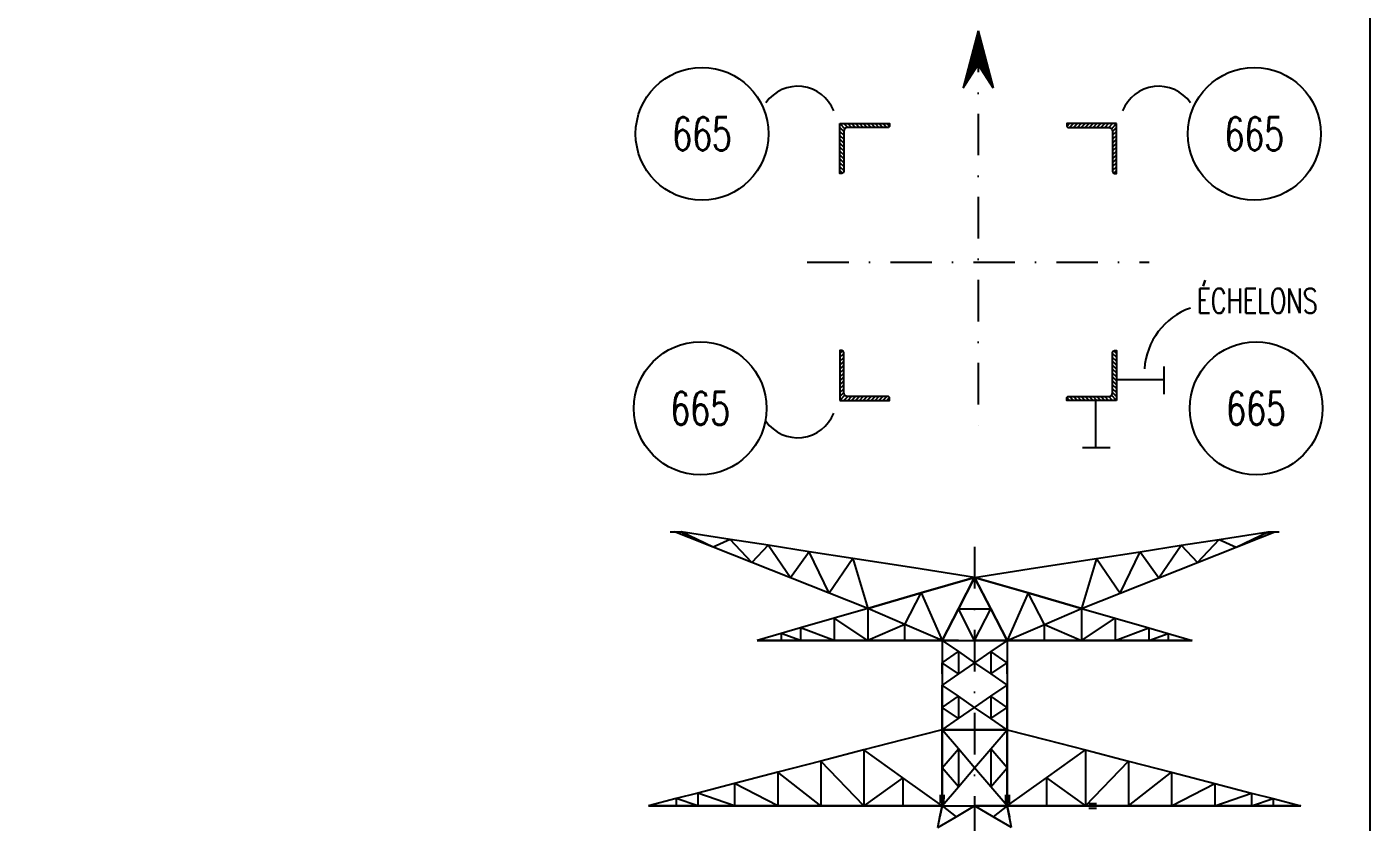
# Model space of a CAD drawing. Extents: x 650600 to 666820, y -4460 to 7020.
# Drawn here: x 663583 to 666820, y 1319 to 3235 of the extents above; entities that cross this region are included whole.
import ezdxf
from ezdxf.enums import TextEntityAlignment as Align

# ---------------------------------------------------------------- set-up
doc = ezdxf.new("R2010")
doc.units = 0
doc.header["$LTSCALE"] = 200
doc.header["$MEASUREMENT"] = 0
doc.linetypes.add('DASHDOT', pattern=[1, 0.5, -0.25, 0, -0.25])
doc.layers.get('0').update_dxf_attribs({"linetype": 'CONTINUOUS'})
for name, color, linetype in [('BOLLINI_1', 7, 'CONTINUOUS'), ('LM', 7, 'CONTINUOUS'), ('LS', 7, 'CONTINUOUS'), ('MZ', 6, 'DASHDOT')]:
    doc.layers.add(name, color=color, linetype=linetype)
doc.styles.add('RQL', font='ROMANS8.SHX', dxfattribs={"width": 0.7})
doc.styles.add('RS', font='ROMANS8.shx', dxfattribs={"width": 0.7})

# ---------------------------------------------------------------- blocks, each defined once
blk = doc.blocks.new('*X17')
at = {"color": 0}
for p, q in [((117084.5, -38783), (117089.4, -38778.2)), ((117084.5, -38790.1), (117091.5, -38783.1)), ((117084.5, -38797.2), (117091.5, -38790.2)), ((117084.5, -38804.3), (117091.5, -38797.3)), ((117084.5, -38811.3), (117091.5, -38804.3)), ((117084.5, -38818.4), (117091.5, -38811.4)), ((117084.5, -38825.5), (117091.5, -38818.5)), ((117084.5, -38832.5), (117091.5, -38825.5)), ((117084.5, -38839.6), (117091.5, -38832.6)), ((117084.5, -38846.7), (117091.5, -38839.7)), ((117084.5, -38853.8), (117091.5, -38846.8)), ((117084.5, -38860.8), (117091.5, -38853.8)), ((117084.5, -38867.9), (117093.6, -38858.8)), ((117091.6, -38867.9), (117098.6, -38860.9)), ((117098.7, -38867.9), (117105.7, -38860.9)), ((117105.7, -38867.9), (117112.7, -38860.9)), ((117112.8, -38867.9), (117119.8, -38860.9)), ((117119.9, -38867.9), (117126.9, -38860.9)), ((117126.9, -38867.9), (117133.9, -38860.9)), ((117134, -38867.9), (117141, -38860.9)), ((117141.1, -38867.9), (117148.1, -38860.9)), ((117148.2, -38867.9), (117155.2, -38860.9)), ((117155.2, -38867.9), (117162.2, -38860.9)), ((117162.3, -38867.9), (117169.3, -38860.9)), ((117169.4, -38867.9), (117174.2, -38863))]:
    blk.add_line(p, q, dxfattribs=at)
blk = doc.blocks.new('xxx')
blk.add_circle((0, 0), 8)
at = {"color": 3, "style": 'RQL', "width": 0.7}
blk.add_attdef('POS', text='', height=4, dxfattribs=at).set_placement((0, 0), align=Align.MIDDLE)
at = {"color": 3, "style": 'RQL', "width": 0.7, "flags": 1}
blk.add_attdef('POS1', (-0.39, -5.42), '', height=2, dxfattribs=at)
at = {"style": 'RQL', "width": 0.7, "flags": 1}
blk.add_attdef('TIPO', (-0.39, -8.66), '', height=2, dxfattribs=at)

msp = doc.modelspace()

# ---------------------------------------------------------------- linework, layer by layer
at = {"layer": 'LM'}
for p, q in [((666208.791, 2385.28), (666323.383, 2385.28)), ((666158.45, 2334.94), (666158.45, 2220.347))]:
    msp.add_line(p, q, dxfattribs=at)
at = {"layer": 'LS', "color": 6}
for p, q in [((665875.475, 3225.393), (665839.589, 3088.099)), ((665875.475, 3215.27), (665844.074, 3095.138)), ((665875.475, 3225.393), (665911.362, 3088.099)), ((665875.475, 3215.27), (665906.876, 3095.138)), ((665875.475, 3205.147), (665848.56, 3102.177)), ((665875.475, 3195.024), (665853.046, 3109.215)), ((665875.475, 3184.901), (665857.532, 3116.254)), ((665875.475, 3174.778), (665862.018, 3123.293)), ((665875.475, 3205.147), (665902.39, 3102.177)), ((665875.475, 3195.024), (665897.904, 3109.215)), ((665875.475, 3184.901), (665893.419, 3116.254)), ((665875.475, 3174.778), (665888.933, 3123.293)), ((665839.589, 3088.099), (665875.475, 3144.409)), ((665875.475, 3164.655), (665866.504, 3130.331)), ((665875.475, 3154.532), (665870.989, 3137.37)), ((665875.475, 3154.532), (665870.989, 3137.37)), ((665875.475, 3164.655), (665884.447, 3130.331)), ((665875.475, 3154.532), (665879.961, 3137.37)), ((665875.475, 3154.532), (665879.961, 3137.37)), ((665911.362, 3088.099), (665875.475, 3144.409)), ((665912.215, 3086.761), (665875.475, 3144.409))]:
    msp.add_line(p, q, dxfattribs=at)
at = {"layer": 'LS', "color": 0}
for p, q in [((666323.383, 2349.96), (666323.383, 2416.446)), ((666193.771, 2220.347), (666127.285, 2220.347))]:
    msp.add_line(p, q, dxfattribs=at)
at = {"layer": 'LS', "color": 6, "ltscale": 0.01}
for p, q in [((665133.392, 2018.389), (665143.872, 2018.389)), ((665178.351, 2004.713), (665143.872, 2018.389)), ((665178.351, 2004.713), (665143.872, 2018.389)), ((665143.872, 2018.389), (665159.592, 2018.389)), ((665236.987, 1981.447), (665159.592, 2018.389)), ((665236.987, 1981.447), (665159.592, 2018.389)), ((665159.592, 2018.389), (665178.351, 2004.713)), ((665159.592, 2018.389), (665178.351, 2004.713)), ((665277.702, 1999.997), (665159.592, 2018.389)), ((665277.702, 1999.997), (665159.592, 2018.389)), ((666456.282, 1999.997), (666574.392, 2018.389)), ((666456.282, 1999.997), (666574.392, 2018.389)), ((666496.997, 1981.447), (666574.392, 2018.389)), ((666496.997, 1981.447), (666574.392, 2018.389)), ((666555.633, 2004.713), (666590.112, 2018.389)), ((666555.633, 2004.713), (666590.112, 2018.389)), ((666574.392, 2018.389), (666590.112, 2018.389)), ((666574.392, 2018.389), (666574.392, 2012.154)), ((666590.112, 2018.389), (666600.592, 2018.389)), ((665236.987, 1981.447), (665178.351, 2004.713)), ((665236.987, 1981.447), (665178.351, 2004.713)), ((665236.987, 1981.447), (665178.351, 2004.713)), ((665236.987, 1981.447), (665178.351, 2004.713)), ((665277.702, 1999.997), (665236.987, 1981.447)), ((665277.702, 1999.997), (665236.987, 1981.447)), ((665330.154, 1944.505), (665236.987, 1981.447)), ((665330.154, 1944.505), (665236.987, 1981.447)), ((665330.154, 1944.505), (665236.987, 1981.447)), ((665330.154, 1944.505), (665236.987, 1981.447)), ((665330.154, 1944.505), (665277.702, 1999.997)), ((665330.154, 1944.505), (665277.702, 1999.997)), ((665369.611, 1985.744), (665277.702, 1999.997)), ((665369.611, 1985.744), (665277.702, 1999.997)), ((665369.611, 1985.744), (665277.702, 1999.997)), ((665369.611, 1985.744), (665277.702, 1999.997)), ((665369.611, 1985.744), (665330.154, 1944.505)), ((665369.611, 1985.744), (665330.154, 1944.505)), ((665423.269, 1907.563), (665369.611, 1985.744)), ((665423.269, 1907.563), (665369.611, 1985.744)), ((665468.018, 1970.391), (665369.611, 1985.744)), ((665468.018, 1970.391), (665369.611, 1985.744)), ((665468.018, 1970.391), (665369.611, 1985.744)), ((665468.018, 1970.391), (665369.611, 1985.744)), ((666265.966, 1970.391), (666364.373, 1985.744)), ((666265.966, 1970.391), (666364.373, 1985.744)), ((666265.966, 1970.391), (666364.373, 1985.744)), ((666265.966, 1970.391), (666364.373, 1985.744)), ((666310.715, 1907.563), (666364.373, 1985.744)), ((666310.715, 1907.563), (666364.373, 1985.744)), ((666364.373, 1985.744), (666456.282, 1999.997)), ((666364.373, 1985.744), (666456.282, 1999.997)), ((666364.373, 1985.744), (666456.282, 1999.997)), ((666364.373, 1985.744), (666456.282, 1999.997)), ((666364.373, 1985.744), (666403.83, 1944.505)), ((666364.373, 1985.744), (666403.83, 1944.505)), ((666403.83, 1944.505), (666456.282, 1999.997)), ((666403.83, 1944.505), (666456.282, 1999.997)), ((666403.83, 1944.505), (666496.997, 1981.447)), ((666403.83, 1944.505), (666496.997, 1981.447)), ((666403.83, 1944.505), (666496.997, 1981.447)), ((666403.83, 1944.505), (666496.997, 1981.447)), ((666456.282, 1999.997), (666496.997, 1981.447)), ((666456.282, 1999.997), (666496.997, 1981.447)), ((666496.997, 1981.447), (666555.633, 2004.713)), ((666496.997, 1981.447), (666555.633, 2004.713)), ((666496.997, 1981.447), (666555.633, 2004.713)), ((666496.997, 1981.447), (666555.633, 2004.713)), ((665423.269, 1907.563), (665330.154, 1944.505)), ((665423.269, 1907.563), (665330.154, 1944.505)), ((665423.269, 1907.563), (665330.154, 1944.505)), ((665423.269, 1907.563), (665330.154, 1944.505)), ((665468.018, 1970.391), (665423.269, 1907.563)), ((665468.018, 1970.391), (665423.269, 1907.563)), ((665516.384, 1870.621), (665468.018, 1970.391)), ((665516.384, 1870.621), (665468.018, 1970.391)), ((665573.028, 1954.095), (665468.018, 1970.391)), ((665573.028, 1954.095), (665468.018, 1970.391)), ((665573.028, 1954.095), (665468.018, 1970.391)), ((665573.028, 1954.095), (665468.018, 1970.391)), ((665573.028, 1954.095), (665516.384, 1870.621)), ((665573.028, 1954.095), (665516.384, 1870.621)), ((665573.028, 1954.095), (665609.551, 1833.679)), ((665573.028, 1954.095), (665609.551, 1833.679)), ((665573.028, 1954.095), (665609.551, 1833.679)), ((665573.028, 1954.095), (665609.551, 1833.679)), ((665720.01, 1931.196), (665573.028, 1954.095)), ((665720.01, 1931.196), (665573.028, 1954.095)), ((665720.01, 1931.196), (665573.028, 1954.095)), ((666013.974, 1931.196), (666160.956, 1954.095)), ((666013.974, 1931.196), (666160.956, 1954.095)), ((666013.974, 1931.196), (666160.956, 1954.095)), ((666013.974, 1931.196), (666160.956, 1954.095)), ((666160.956, 1954.095), (666124.433, 1833.679)), ((666160.956, 1954.095), (666124.433, 1833.679)), ((666160.956, 1954.095), (666124.433, 1833.679)), ((666160.956, 1954.095), (666124.433, 1833.679)), ((666160.956, 1954.095), (666265.966, 1970.391)), ((666160.956, 1954.095), (666265.966, 1970.391)), ((666160.956, 1954.095), (666265.966, 1970.391)), ((666160.956, 1954.095), (666265.966, 1970.391)), ((666160.956, 1954.095), (666217.6, 1870.621)), ((666160.956, 1954.095), (666217.6, 1870.621)), ((666217.6, 1870.621), (666265.966, 1970.391)), ((666217.6, 1870.621), (666265.966, 1970.391)), ((666265.966, 1970.391), (666310.715, 1907.563)), ((666265.966, 1970.391), (666310.715, 1907.563)), ((666310.715, 1907.563), (666403.83, 1944.505)), ((666310.715, 1907.563), (666403.83, 1944.505)), ((666310.715, 1907.563), (666403.83, 1944.505)), ((666310.715, 1907.563), (666403.83, 1944.505)), ((665866.992, 1908.349), (665720.01, 1931.196)), ((665866.992, 1908.349), (665720.01, 1931.196)), ((665866.992, 1908.349), (665720.01, 1931.196)), ((665866.992, 1908.349), (666013.974, 1931.196)), ((665866.992, 1908.349), (666013.974, 1931.196)), ((665866.992, 1908.349), (666013.974, 1931.196)), ((665866.992, 1908.349), (666013.974, 1931.196)), ((665516.384, 1870.621), (665423.269, 1907.563)), ((665516.384, 1870.621), (665423.269, 1907.563)), ((665516.384, 1870.621), (665423.269, 1907.563)), ((665516.384, 1870.621), (665423.269, 1907.563)), ((665866.992, 1908.349), (665738.245, 1871.041)), ((665866.992, 1908.349), (665738.245, 1871.041)), ((665738.245, 1871.041), (665866.992, 1908.349)), ((665738.245, 1871.041), (665866.992, 1908.349)), ((665866.992, 1908.349), (665827.692, 1832.369)), ((665866.992, 1908.349), (665827.692, 1832.369)), ((665827.692, 1832.369), (665866.992, 1908.349)), ((665827.692, 1832.369), (665866.992, 1908.349)), ((665866.992, 1908.349), (665906.292, 1832.369)), ((665866.992, 1908.349), (665906.292, 1832.369)), ((665866.992, 1908.349), (665995.739, 1871.041)), ((665866.992, 1908.349), (665995.739, 1871.041)), ((665906.292, 1832.369), (665866.992, 1908.349)), ((665906.292, 1832.369), (665866.992, 1908.349)), ((665995.739, 1871.041), (665866.992, 1908.349)), ((665995.739, 1871.041), (665866.992, 1908.349)), ((666217.6, 1870.621), (666310.715, 1907.563)), ((666217.6, 1870.621), (666310.715, 1907.563)), ((666217.6, 1870.621), (666310.715, 1907.563)), ((666217.6, 1870.621), (666310.715, 1907.563)), ((665609.551, 1833.679), (665516.384, 1870.621)), ((665609.551, 1833.679), (665516.384, 1870.621)), ((665609.551, 1833.679), (665516.384, 1870.621)), ((665609.551, 1833.679), (665516.384, 1870.621)), ((665738.245, 1871.041), (665609.551, 1833.679)), ((665738.245, 1871.041), (665609.551, 1833.679)), ((665609.551, 1833.679), (665738.245, 1871.041)), ((665609.551, 1833.679), (665738.245, 1871.041)), ((665698.945, 1795.061), (665738.245, 1871.041)), ((665698.945, 1795.061), (665738.245, 1871.041)), ((665738.245, 1871.041), (665788.392, 1756.389)), ((665738.245, 1871.041), (665788.392, 1756.389)), ((665995.739, 1871.041), (665945.592, 1756.389)), ((665995.739, 1871.041), (665945.592, 1756.389)), ((665995.739, 1871.041), (666124.433, 1833.679)), ((665995.739, 1871.041), (666124.433, 1833.679)), ((666035.039, 1795.061), (665995.739, 1871.041)), ((666035.039, 1795.061), (665995.739, 1871.041)), ((666124.433, 1833.679), (665995.739, 1871.041)), ((666124.433, 1833.679), (665995.739, 1871.041)), ((666124.433, 1833.679), (666217.6, 1870.621)), ((666124.433, 1833.679), (666217.6, 1870.621)), ((666124.433, 1833.679), (666217.6, 1870.621)), ((666124.433, 1833.679), (666217.6, 1870.621)), ((665609.551, 1833.679), (665528.383, 1810.152)), ((665609.551, 1833.679), (665528.383, 1810.152)), ((665698.945, 1795.061), (665609.551, 1833.679)), ((665698.945, 1795.061), (665609.551, 1833.679)), ((665609.551, 1833.679), (665609.551, 1756.389)), ((665609.551, 1833.679), (665609.551, 1756.389)), ((665698.945, 1795.061), (665609.551, 1833.679)), ((665698.945, 1795.061), (665609.551, 1833.679)), ((665609.551, 1833.679), (665609.551, 1756.389)), ((665609.551, 1833.679), (665609.551, 1756.389)), ((665827.692, 1832.369), (665788.392, 1756.389)), ((665827.692, 1832.369), (665788.392, 1756.389)), ((665788.392, 1756.389), (665827.692, 1832.369)), ((665788.392, 1756.389), (665827.692, 1832.369)), ((665866.992, 1756.389), (665827.692, 1832.369)), ((665866.992, 1756.389), (665827.692, 1832.369)), ((665827.692, 1832.369), (665906.292, 1832.369)), ((665827.692, 1832.369), (665906.292, 1832.369)), ((665866.992, 1756.389), (665906.292, 1832.369)), ((665866.992, 1756.389), (665906.292, 1832.369)), ((665906.292, 1832.369), (665945.592, 1756.389)), ((665906.292, 1832.369), (665945.592, 1756.389)), ((665945.592, 1756.389), (665906.292, 1832.369)), ((665945.592, 1756.389), (665906.292, 1832.369)), ((666035.039, 1795.061), (666124.433, 1833.679)), ((666035.039, 1795.061), (666124.433, 1833.679)), ((666035.039, 1795.061), (666124.433, 1833.679)), ((666035.039, 1795.061), (666124.433, 1833.679)), ((666124.433, 1833.679), (666124.433, 1756.389)), ((666124.433, 1833.679), (666124.433, 1756.389)), ((666124.433, 1833.679), (666124.433, 1756.389)), ((666124.433, 1833.679), (666124.433, 1756.389)), ((666124.433, 1833.679), (666205.601, 1810.152)), ((666124.433, 1833.679), (666205.601, 1810.152)), ((665447.268, 1786.624), (665400.946, 1773.21)), ((665447.268, 1786.624), (665400.946, 1773.21)), ((665528.383, 1810.152), (665447.268, 1786.624)), ((665528.383, 1810.152), (665447.268, 1786.624)), ((665528.436, 1756.389), (665447.268, 1786.624)), ((665528.436, 1756.389), (665447.268, 1786.624)), ((665447.268, 1786.624), (665447.32, 1756.389)), ((665447.268, 1786.624), (665447.32, 1756.389)), ((665447.268, 1786.624), (665447.32, 1756.389)), ((665609.551, 1756.389), (665528.383, 1810.152)), ((665609.551, 1756.389), (665528.383, 1810.152)), ((665528.383, 1810.152), (665528.436, 1756.389)), ((665528.383, 1810.152), (665528.436, 1756.389)), ((665698.945, 1795.061), (665609.551, 1756.389)), ((665698.945, 1795.061), (665609.551, 1756.389)), ((665788.392, 1756.389), (665698.945, 1795.061)), ((665788.392, 1756.389), (665698.945, 1795.061)), ((665788.392, 1756.389), (665698.945, 1795.061)), ((665788.392, 1756.389), (665698.945, 1795.061)), ((665698.998, 1756.389), (665698.945, 1795.061)), ((665698.998, 1756.389), (665698.945, 1795.061)), ((665945.592, 1756.389), (666035.039, 1795.061)), ((665945.592, 1756.389), (666035.039, 1795.061)), ((665945.592, 1756.389), (666035.039, 1795.061)), ((665945.592, 1756.389), (666035.039, 1795.061)), ((666034.986, 1756.389), (666035.039, 1795.061)), ((666034.986, 1756.389), (666035.039, 1795.061)), ((666035.039, 1795.061), (666124.433, 1756.389)), ((666035.039, 1795.061), (666124.433, 1756.389)), ((666124.433, 1756.389), (666205.601, 1810.152)), ((666124.433, 1756.389), (666205.601, 1810.152)), ((666205.601, 1810.152), (666205.548, 1756.389)), ((666205.601, 1810.152), (666205.548, 1756.389)), ((666205.548, 1756.389), (666286.716, 1786.624)), ((666205.548, 1756.389), (666286.716, 1786.624)), ((666205.601, 1810.152), (666286.716, 1786.624)), ((666205.601, 1810.152), (666286.716, 1786.624)), ((666286.716, 1786.624), (666286.664, 1756.389)), ((666286.716, 1786.624), (666286.664, 1756.389)), ((666286.716, 1786.624), (666286.664, 1756.389)), ((666286.716, 1786.624), (666333.038, 1773.21)), ((666286.716, 1786.624), (666333.038, 1773.21)), ((665400.946, 1773.21), (665342.992, 1756.389)), ((665400.946, 1773.21), (665342.992, 1756.389)), ((665342.992, 1756.389), (665400.946, 1756.389)), ((665400.946, 1756.389), (665342.992, 1756.389)), ((665400.946, 1756.389), (665342.992, 1756.389)), ((665400.946, 1756.389), (665342.992, 1756.389)), ((665447.32, 1756.389), (665400.946, 1773.21)), ((665447.32, 1756.389), (665400.946, 1773.21)), ((665400.946, 1773.21), (665400.946, 1756.389)), ((665400.946, 1773.21), (665400.946, 1756.389)), ((665400.946, 1756.389), (665447.32, 1756.389)), ((665447.32, 1756.389), (665400.946, 1756.389)), ((665447.32, 1756.389), (665400.946, 1756.389)), ((665447.32, 1756.389), (665400.946, 1756.389)), ((665447.32, 1756.389), (665528.436, 1756.389)), ((665528.436, 1756.389), (665447.32, 1756.389)), ((665528.436, 1756.389), (665447.32, 1756.389)), ((665528.436, 1756.389), (665447.32, 1756.389)), ((665528.436, 1756.389), (665609.551, 1756.389)), ((665609.551, 1756.389), (665528.436, 1756.389)), ((665609.551, 1756.389), (665528.436, 1756.389)), ((665609.551, 1756.389), (665528.436, 1756.389)), ((665609.551, 1756.389), (665698.998, 1756.389)), ((665698.998, 1756.389), (665609.551, 1756.389)), ((665698.998, 1756.389), (665609.551, 1756.389)), ((665698.998, 1756.389), (665609.551, 1756.389)), ((665698.998, 1756.389), (665788.392, 1756.389)), ((665788.392, 1756.389), (665698.998, 1756.389)), ((665788.392, 1756.389), (665698.998, 1756.389)), ((665788.392, 1756.389), (665698.998, 1756.389)), ((665788.392, 1756.389), (665788.392, 1702.679)), ((665788.392, 1756.389), (665788.392, 1702.679)), ((665788.392, 1756.389), (665827.692, 1729.561)), ((665788.392, 1756.389), (665827.692, 1729.561)), ((665788.392, 1756.389), (665788.392, 1729.561)), ((665788.392, 1756.389), (665788.392, 1729.561)), ((665788.392, 1756.389), (665866.992, 1756.389)), ((665788.392, 1756.389), (665866.992, 1756.389)), ((665827.692, 1756.389), (665788.392, 1756.389)), ((665788.392, 1756.389), (665827.692, 1756.389)), ((665788.392, 1756.389), (665827.692, 1756.389)), ((665788.392, 1756.389), (665827.692, 1756.389)), ((665827.692, 1756.389), (665906.292, 1756.389)), ((665827.692, 1756.389), (665906.292, 1756.389)), ((665827.692, 1756.389), (665866.992, 1756.389)), ((665827.692, 1756.389), (665866.992, 1756.389)), ((665866.992, 1756.389), (665945.592, 1756.389)), ((665866.992, 1756.389), (665945.592, 1756.389)), ((665906.292, 1756.389), (665866.992, 1756.389)), ((665906.292, 1756.389), (665866.992, 1756.389)), ((665945.592, 1756.389), (665906.292, 1729.561)), ((665945.592, 1756.389), (665906.292, 1729.561)), ((665906.292, 1756.389), (665945.592, 1756.389)), ((665906.292, 1756.389), (665945.592, 1756.389)), ((665945.592, 1756.389), (665906.292, 1756.389)), ((665945.592, 1756.389), (665906.292, 1756.389)), ((665945.592, 1756.389), (665945.592, 1702.679)), ((665945.592, 1756.389), (665945.592, 1702.679)), ((665945.592, 1756.389), (665945.592, 1729.561)), ((665945.592, 1756.389), (665945.592, 1729.561)), ((665945.592, 1756.389), (666034.986, 1756.389)), ((666034.986, 1756.389), (665945.592, 1756.389)), ((665945.592, 1756.389), (666034.986, 1756.389)), ((665945.592, 1756.389), (666034.986, 1756.389)), ((666034.986, 1756.389), (666124.433, 1756.389)), ((666124.433, 1756.389), (666034.986, 1756.389)), ((666034.986, 1756.389), (666124.433, 1756.389)), ((666034.986, 1756.389), (666124.433, 1756.389)), ((666124.433, 1756.389), (666205.548, 1756.389)), ((666205.548, 1756.389), (666124.433, 1756.389)), ((666124.433, 1756.389), (666205.548, 1756.389)), ((666124.433, 1756.389), (666205.548, 1756.389)), ((666205.548, 1756.389), (666286.664, 1756.389)), ((666286.664, 1756.389), (666205.548, 1756.389)), ((666205.548, 1756.389), (666286.664, 1756.389)), ((666205.548, 1756.389), (666286.664, 1756.389)), ((666286.664, 1756.389), (666333.038, 1773.21)), ((666286.664, 1756.389), (666333.038, 1773.21)), ((666286.664, 1756.389), (666333.038, 1756.389)), ((666333.038, 1756.389), (666286.664, 1756.389)), ((666286.664, 1756.389), (666333.038, 1756.389)), ((666286.664, 1756.389), (666333.038, 1756.389)), ((666333.038, 1773.21), (666333.038, 1756.389)), ((666333.038, 1773.21), (666333.038, 1756.389)), ((666333.038, 1773.21), (666390.992, 1756.389)), ((666333.038, 1773.21), (666390.992, 1756.389)), ((666333.038, 1756.389), (666390.992, 1756.389)), ((666390.992, 1756.389), (666333.038, 1756.389)), ((666333.038, 1756.389), (666390.992, 1756.389)), ((666333.038, 1756.389), (666390.992, 1756.389)), ((665788.392, 1702.679), (665827.692, 1729.561)), ((665788.392, 1702.679), (665827.692, 1729.561)), ((665788.392, 1729.561), (665788.392, 1702.679)), ((665788.392, 1729.561), (665788.392, 1702.679)), ((665788.392, 1729.561), (665788.392, 1675.798)), ((665788.392, 1729.561), (665788.392, 1675.798)), ((665788.392, 1729.561), (665788.392, 1702.679)), ((665788.392, 1729.561), (665788.392, 1702.679)), ((665827.692, 1729.561), (665827.692, 1675.798)), ((665827.692, 1729.561), (665827.692, 1675.798)), ((665827.692, 1729.561), (665866.992, 1702.679)), ((665827.692, 1729.561), (665866.992, 1702.679)), ((665906.292, 1729.561), (665866.992, 1702.679)), ((665906.292, 1729.561), (665866.992, 1702.679)), ((665906.292, 1729.561), (665906.292, 1675.798)), ((665906.292, 1729.561), (665906.292, 1675.798)), ((665945.592, 1702.679), (665906.292, 1729.561)), ((665945.592, 1702.679), (665906.292, 1729.561)), ((665945.592, 1729.561), (665945.592, 1702.679)), ((665945.592, 1729.561), (665945.592, 1702.679)), ((665945.592, 1729.561), (665945.592, 1675.798)), ((665945.592, 1729.561), (665945.592, 1675.798)), ((665945.592, 1729.561), (665945.592, 1702.679)), ((665945.592, 1729.561), (665945.592, 1702.679)), ((665827.692, 1675.798), (665788.392, 1702.679)), ((665827.692, 1675.798), (665788.392, 1702.679)), ((665788.392, 1675.798), (665788.392, 1702.679)), ((665788.392, 1675.798), (665788.392, 1702.679)), ((665788.392, 1702.679), (665788.392, 1648.969)), ((665788.392, 1702.679), (665788.392, 1648.969)), ((665788.392, 1702.679), (665788.392, 1675.798)), ((665788.392, 1702.679), (665788.392, 1675.798)), ((665866.992, 1702.679), (665827.692, 1675.798)), ((665866.992, 1702.679), (665827.692, 1675.798)), ((665866.992, 1702.679), (665906.292, 1675.798)), ((665866.992, 1702.679), (665906.292, 1675.798)), ((665906.292, 1675.798), (665945.592, 1702.679)), ((665906.292, 1675.798), (665945.592, 1702.679)), ((665945.592, 1675.798), (665945.592, 1702.679)), ((665945.592, 1675.798), (665945.592, 1702.679)), ((665945.592, 1702.679), (665945.592, 1648.969)), ((665945.592, 1702.679), (665945.592, 1648.969)), ((665945.592, 1702.679), (665945.592, 1675.798)), ((665945.592, 1702.679), (665945.592, 1675.798)), ((665827.692, 1675.798), (665788.392, 1648.969)), ((665827.692, 1675.798), (665788.392, 1648.969)), ((665788.392, 1675.798), (665788.392, 1648.969)), ((665788.392, 1675.798), (665788.392, 1648.969)), ((665906.292, 1675.798), (665945.592, 1648.969)), ((665906.292, 1675.798), (665945.592, 1648.969)), ((665945.592, 1675.798), (665945.592, 1648.969)), ((665945.592, 1675.798), (665945.592, 1648.969)), ((665788.392, 1595.259), (665788.392, 1648.969)), ((665788.392, 1595.259), (665788.392, 1648.969)), ((665827.692, 1622.141), (665788.392, 1648.969)), ((665827.692, 1622.141), (665788.392, 1648.969)), ((665788.392, 1648.969), (665788.392, 1622.141)), ((665788.392, 1648.969), (665788.392, 1622.141)), ((665788.392, 1595.259), (665827.692, 1622.141)), ((665788.392, 1595.259), (665827.692, 1622.141)), ((665788.392, 1595.259), (665788.392, 1622.141)), ((665788.392, 1595.259), (665788.392, 1622.141)), ((665788.392, 1622.141), (665788.392, 1568.378)), ((665788.392, 1622.141), (665788.392, 1568.378)), ((665788.392, 1622.141), (665788.392, 1595.259)), ((665788.392, 1622.141), (665788.392, 1595.259)), ((665827.692, 1622.141), (665827.692, 1568.378)), ((665827.692, 1622.141), (665827.692, 1568.378)), ((665866.992, 1595.259), (665827.692, 1622.141)), ((665866.992, 1595.259), (665827.692, 1622.141)), ((665866.992, 1595.259), (665906.292, 1622.141)), ((665866.992, 1595.259), (665906.292, 1622.141)), ((665906.292, 1622.141), (665945.592, 1648.969)), ((665906.292, 1622.141), (665945.592, 1648.969)), ((665945.592, 1595.259), (665906.292, 1622.141)), ((665945.592, 1595.259), (665906.292, 1622.141)), ((665906.292, 1622.141), (665906.292, 1568.378)), ((665906.292, 1622.141), (665906.292, 1568.378)), ((665945.592, 1595.259), (665945.592, 1648.969)), ((665945.592, 1595.259), (665945.592, 1648.969)), ((665945.592, 1648.969), (665945.592, 1622.141)), ((665945.592, 1648.969), (665945.592, 1622.141)), ((665945.592, 1595.259), (665945.592, 1622.141)), ((665945.592, 1595.259), (665945.592, 1622.141)), ((665945.592, 1622.141), (665945.592, 1568.378)), ((665945.592, 1622.141), (665945.592, 1568.378)), ((665945.592, 1622.141), (665945.592, 1595.259)), ((665945.592, 1622.141), (665945.592, 1595.259)), ((665827.692, 1568.378), (665788.392, 1595.259)), ((665827.692, 1568.378), (665788.392, 1595.259)), ((665788.392, 1568.378), (665788.392, 1595.259)), ((665788.392, 1568.378), (665788.392, 1595.259)), ((665788.392, 1541.549), (665788.392, 1595.259)), ((665788.392, 1541.549), (665788.392, 1595.259)), ((665788.392, 1595.259), (665788.392, 1568.378)), ((665788.392, 1595.259), (665788.392, 1568.378)), ((665827.692, 1568.378), (665866.992, 1595.259)), ((665827.692, 1568.378), (665866.992, 1595.259)), ((665906.292, 1568.378), (665866.992, 1595.259)), ((665906.292, 1568.378), (665866.992, 1595.259)), ((665906.292, 1568.378), (665945.592, 1595.259)), ((665906.292, 1568.378), (665945.592, 1595.259)), ((665945.592, 1568.378), (665945.592, 1595.259)), ((665945.592, 1568.378), (665945.592, 1595.259)), ((665945.592, 1541.549), (665945.592, 1595.259)), ((665945.592, 1541.549), (665945.592, 1595.259)), ((665945.592, 1595.259), (665945.592, 1568.378)), ((665945.592, 1595.259), (665945.592, 1568.378)), ((665788.392, 1541.549), (665827.692, 1568.378)), ((665788.392, 1541.549), (665827.692, 1568.378)), ((665788.392, 1568.378), (665788.392, 1541.549)), ((665788.392, 1568.378), (665788.392, 1541.549)), ((665945.592, 1541.549), (665906.292, 1568.378)), ((665945.592, 1541.549), (665906.292, 1568.378)), ((665945.592, 1568.378), (665945.592, 1541.549)), ((665945.592, 1568.378), (665945.592, 1541.549)), ((665788.392, 1541.549), (665694.072, 1517.079)), ((665788.392, 1541.549), (665694.072, 1517.079)), ((665788.392, 1541.549), (665694.072, 1517.079)), ((665788.392, 1541.549), (665694.072, 1517.079)), ((665788.392, 1541.549), (665945.592, 1541.549)), ((665788.392, 1541.549), (665945.592, 1541.549)), ((665788.392, 1541.549), (665945.592, 1541.549)), ((665945.592, 1541.549), (665788.392, 1541.549)), ((665788.392, 1449.849), (665788.392, 1541.549)), ((665788.392, 1449.849), (665788.392, 1541.549)), ((665827.692, 1495.699), (665788.392, 1541.549)), ((665827.692, 1495.699), (665788.392, 1541.549)), ((665788.392, 1541.549), (665788.392, 1495.699)), ((665788.392, 1541.549), (665788.392, 1495.699)), ((665906.292, 1495.699), (665945.592, 1541.549)), ((665906.292, 1495.699), (665945.592, 1541.549)), ((665945.592, 1541.549), (666039.912, 1517.079)), ((665945.592, 1541.549), (666039.912, 1517.079)), ((665945.592, 1449.849), (665945.592, 1541.549)), ((665945.592, 1449.849), (665945.592, 1541.549)), ((665945.592, 1541.549), (665945.592, 1495.699)), ((665945.592, 1541.549), (665945.592, 1495.699)), ((665945.592, 1541.549), (666039.912, 1517.079)), ((665945.592, 1541.549), (666039.912, 1517.079)), ((665599.752, 1492.66), (665496, 1465.727)), ((665599.752, 1492.66), (665496, 1465.727)), ((665694.072, 1517.079), (665599.752, 1492.66)), ((665694.072, 1517.079), (665599.752, 1492.66)), ((665694.072, 1517.079), (665599.752, 1492.66)), ((665694.072, 1517.079), (665599.752, 1492.66)), ((665694.072, 1425.379), (665599.752, 1492.66)), ((665694.072, 1425.379), (665599.752, 1492.66)), ((665599.752, 1492.66), (665599.752, 1358.149)), ((665599.752, 1492.66), (665599.752, 1358.149)), ((665694.072, 1425.379), (665599.752, 1492.66)), ((665694.072, 1425.379), (665599.752, 1492.66)), ((665599.752, 1492.66), (665599.752, 1358.149)), ((665599.752, 1492.66), (665599.752, 1358.149)), ((665788.392, 1449.849), (665827.692, 1495.699)), ((665788.392, 1449.849), (665827.692, 1495.699)), ((665788.392, 1449.849), (665788.392, 1495.699)), ((665788.392, 1449.849), (665788.392, 1495.699)), ((665788.392, 1495.699), (665788.392, 1403.999)), ((665788.392, 1495.699), (665788.392, 1403.999)), ((665788.392, 1495.699), (665788.392, 1449.849)), ((665788.392, 1495.699), (665788.392, 1449.849)), ((665827.692, 1495.699), (665827.692, 1403.999)), ((665827.692, 1495.699), (665827.692, 1403.999)), ((665866.992, 1449.849), (665827.692, 1495.699)), ((665866.992, 1449.849), (665827.692, 1495.699)), ((665866.992, 1449.849), (665906.292, 1495.699)), ((665866.992, 1449.849), (665906.292, 1495.699)), ((665945.592, 1449.849), (665906.292, 1495.699)), ((665945.592, 1449.849), (665906.292, 1495.699)), ((665906.292, 1495.699), (665906.292, 1403.999)), ((665906.292, 1495.699), (665906.292, 1403.999)), ((665945.592, 1449.849), (665945.592, 1495.699)), ((665945.592, 1449.849), (665945.592, 1495.699)), ((665945.592, 1495.699), (665945.592, 1403.999)), ((665945.592, 1495.699), (665945.592, 1403.999)), ((665945.592, 1495.699), (665945.592, 1449.849)), ((665945.592, 1495.699), (665945.592, 1449.849)), ((666039.912, 1517.079), (666134.232, 1492.66)), ((666039.912, 1517.079), (666134.232, 1492.66)), ((666039.912, 1517.079), (666134.232, 1492.66)), ((666039.912, 1517.079), (666134.232, 1492.66)), ((666039.912, 1425.379), (666134.232, 1492.66)), ((666039.912, 1425.379), (666134.232, 1492.66)), ((666039.912, 1425.379), (666134.232, 1492.66)), ((666039.912, 1425.379), (666134.232, 1492.66)), ((666134.232, 1492.66), (666134.232, 1358.149)), ((666134.232, 1492.66), (666134.232, 1358.149)), ((666134.232, 1492.66), (666134.232, 1358.149)), ((666134.232, 1492.66), (666134.232, 1358.149)), ((666134.232, 1492.66), (666237.984, 1465.727)), ((666134.232, 1492.66), (666237.984, 1465.727)), ((665496, 1465.727), (665392.248, 1438.845)), ((665496, 1465.727), (665392.248, 1438.845)), ((665599.752, 1358.149), (665496, 1465.727)), ((665599.752, 1358.149), (665496, 1465.727)), ((665496, 1465.727), (665496, 1358.149)), ((665496, 1465.727), (665496, 1358.149)), ((666134.232, 1358.149), (666237.984, 1465.727)), ((666134.232, 1358.149), (666237.984, 1465.727)), ((666237.984, 1465.727), (666237.984, 1358.149)), ((666237.984, 1465.727), (666237.984, 1358.149)), ((666237.984, 1465.727), (666341.736, 1438.845)), ((666237.984, 1465.727), (666341.736, 1438.845)), ((665392.248, 1438.845), (665288.496, 1411.964)), ((665392.248, 1438.845), (665288.496, 1411.964)), ((665496, 1358.149), (665392.248, 1438.845)), ((665496, 1358.149), (665392.248, 1438.845)), ((665392.248, 1438.845), (665392.248, 1358.149)), ((665392.248, 1438.845), (665392.248, 1358.149)), ((665694.072, 1425.379), (665599.752, 1358.149)), ((665694.072, 1425.379), (665599.752, 1358.149)), ((665788.392, 1358.149), (665694.072, 1425.379)), ((665788.392, 1358.149), (665694.072, 1425.379)), ((665788.392, 1358.149), (665694.072, 1425.379)), ((665788.392, 1358.149), (665694.072, 1425.379)), ((665694.072, 1425.379), (665694.072, 1358.149)), ((665694.072, 1425.379), (665694.072, 1358.149)), ((665827.692, 1403.999), (665788.392, 1449.849)), ((665827.692, 1403.999), (665788.392, 1449.849)), ((665788.392, 1403.999), (665788.392, 1449.849)), ((665788.392, 1403.999), (665788.392, 1449.849)), ((665788.392, 1358.149), (665788.392, 1449.849)), ((665788.392, 1358.149), (665788.392, 1449.849)), ((665788.392, 1449.849), (665788.392, 1403.999)), ((665788.392, 1449.849), (665788.392, 1403.999)), ((665827.692, 1403.999), (665866.992, 1449.849)), ((665827.692, 1403.999), (665866.992, 1449.849)), ((665906.292, 1403.999), (665866.992, 1449.849)), ((665906.292, 1403.999), (665866.992, 1449.849)), ((665906.292, 1403.999), (665945.592, 1449.849)), ((665906.292, 1403.999), (665945.592, 1449.849)), ((665945.592, 1403.999), (665945.592, 1449.849)), ((665945.592, 1403.999), (665945.592, 1449.849)), ((665945.592, 1358.149), (665945.592, 1449.849)), ((665945.592, 1358.149), (665945.592, 1449.849)), ((665945.592, 1449.849), (665945.592, 1403.999)), ((665945.592, 1449.849), (665945.592, 1403.999)), ((665945.592, 1358.149), (666039.912, 1425.379)), ((665945.592, 1358.149), (666039.912, 1425.379)), ((665945.592, 1358.149), (666039.912, 1425.379)), ((665945.592, 1358.149), (666039.912, 1425.379)), ((666039.912, 1425.379), (666134.232, 1358.149)), ((666039.912, 1425.379), (666134.232, 1358.149)), ((666039.912, 1425.379), (666039.912, 1358.149)), ((666039.912, 1425.379), (666039.912, 1358.149)), ((666237.984, 1358.149), (666341.736, 1438.845)), ((666237.984, 1358.149), (666341.736, 1438.845)), ((666341.736, 1438.845), (666341.736, 1358.149)), ((666341.736, 1438.845), (666341.736, 1358.149)), ((666341.736, 1438.845), (666445.488, 1411.964)), ((666341.736, 1438.845), (666445.488, 1411.964)), ((665288.496, 1411.964), (665199.573, 1388.908)), ((665288.496, 1411.964), (665199.573, 1388.908)), ((665392.248, 1358.149), (665288.496, 1411.964)), ((665392.248, 1358.149), (665288.496, 1411.964)), ((665288.496, 1411.964), (665288.496, 1358.149)), ((665288.496, 1411.964), (665288.496, 1358.149)), ((665288.496, 1411.964), (665288.496, 1358.149)), ((665788.392, 1358.149), (665827.692, 1403.999)), ((665788.392, 1358.149), (665827.692, 1403.999)), ((665788.392, 1403.999), (665788.392, 1358.149)), ((665788.392, 1403.999), (665788.392, 1358.149)), ((665945.592, 1358.149), (665906.292, 1403.999)), ((665945.592, 1358.149), (665906.292, 1403.999)), ((665945.592, 1403.999), (665945.592, 1358.149)), ((665945.592, 1403.999), (665945.592, 1358.149)), ((666341.736, 1358.149), (666445.488, 1411.964)), ((666341.736, 1358.149), (666445.488, 1411.964)), ((666445.488, 1411.964), (666445.488, 1358.149)), ((666445.488, 1411.964), (666445.488, 1358.149)), ((666445.488, 1411.964), (666445.488, 1358.149)), ((666445.488, 1411.964), (666534.411, 1388.908)), ((666445.488, 1411.964), (666534.411, 1388.908)), ((665147.697, 1375.441), (665080.992, 1358.149)), ((665147.697, 1375.441), (665080.992, 1358.149)), ((665199.573, 1388.908), (665147.697, 1375.441)), ((665199.573, 1388.908), (665147.697, 1375.441)), ((665199.573, 1358.149), (665147.697, 1375.441)), ((665199.573, 1358.149), (665147.697, 1375.441)), ((665147.697, 1375.441), (665147.697, 1358.149)), ((665147.697, 1375.441), (665147.697, 1358.149)), ((665288.496, 1358.149), (665199.573, 1388.908)), ((665288.496, 1358.149), (665199.573, 1388.908)), ((665199.573, 1388.908), (665199.573, 1358.149)), ((665199.573, 1388.908), (665199.573, 1358.149)), ((665783.922, 1384.438), (665783.902, 1364.447)), ((665792.306, 1384.429), (665792.286, 1364.438)), ((665941.678, 1384.429), (665941.699, 1364.438)), ((665950.062, 1384.438), (665950.083, 1364.447)), ((666142.448, 1363.615), (666160.86, 1363.615)), ((666445.488, 1358.149), (666534.411, 1388.908)), ((666445.488, 1358.149), (666534.411, 1388.908)), ((666534.411, 1388.908), (666534.411, 1358.149)), ((666534.411, 1388.908), (666534.411, 1358.149)), ((666534.411, 1388.908), (666586.287, 1375.441)), ((666534.411, 1388.908), (666586.287, 1375.441)), ((666534.411, 1358.149), (666586.287, 1375.441)), ((666534.411, 1358.149), (666586.287, 1375.441)), ((666586.287, 1375.441), (666586.287, 1358.149)), ((666586.287, 1375.441), (666586.287, 1358.149)), ((666586.287, 1375.441), (666652.992, 1358.149)), ((666586.287, 1375.441), (666652.992, 1358.149)), ((665080.992, 1358.149), (665147.697, 1358.149)), ((665147.697, 1358.149), (665080.992, 1358.149)), ((665147.697, 1358.149), (665080.992, 1358.149)), ((665147.697, 1358.149), (665080.992, 1358.149)), ((665147.697, 1358.149), (665199.573, 1358.149)), ((665199.573, 1358.149), (665147.697, 1358.149)), ((665199.573, 1358.149), (665147.697, 1358.149)), ((665199.573, 1358.149), (665147.697, 1358.149)), ((665199.573, 1358.149), (665288.496, 1358.149)), ((665288.496, 1358.149), (665199.573, 1358.149)), ((665288.496, 1358.149), (665199.573, 1358.149)), ((665288.496, 1358.149), (665199.573, 1358.149)), ((665288.496, 1358.149), (665392.248, 1358.149)), ((665392.248, 1358.149), (665288.496, 1358.149)), ((665392.248, 1358.149), (665288.496, 1358.149)), ((665392.248, 1358.149), (665288.496, 1358.149)), ((665392.248, 1358.149), (665496, 1358.149)), ((665496, 1358.149), (665392.248, 1358.149)), ((665496, 1358.149), (665392.248, 1358.149)), ((665496, 1358.149), (665392.248, 1358.149)), ((665496, 1358.149), (665599.752, 1358.149)), ((665599.752, 1358.149), (665496, 1358.149)), ((665599.752, 1358.149), (665496, 1358.149)), ((665599.752, 1358.149), (665496, 1358.149)), ((665599.752, 1358.149), (665694.072, 1358.149)), ((665694.072, 1358.149), (665599.752, 1358.149)), ((665694.072, 1358.149), (665599.752, 1358.149)), ((665694.072, 1358.149), (665599.752, 1358.149)), ((665694.072, 1358.149), (665788.392, 1358.149)), ((665788.392, 1358.149), (665694.072, 1358.149)), ((665788.392, 1358.149), (665694.072, 1358.149)), ((665788.392, 1358.149), (665694.072, 1358.149)), ((665778.122, 1305.749), (665788.392, 1358.149)), ((665778.122, 1305.749), (665788.392, 1358.149)), ((665778.122, 1305.749), (665783.257, 1331.949)), ((665778.122, 1305.749), (665783.257, 1331.949)), ((665778.122, 1305.749), (665822.557, 1331.949)), ((665778.122, 1305.749), (665822.557, 1331.949)), ((665783.257, 1331.949), (665788.392, 1358.149)), ((665783.257, 1331.949), (665788.392, 1358.149)), ((665788.392, 1358.149), (665783.257, 1331.949)), ((665788.392, 1358.149), (665783.257, 1331.949)), ((665788.392, 1358.149), (665866.992, 1358.149)), ((665788.392, 1358.149), (665827.692, 1358.149)), ((665788.392, 1358.149), (665827.692, 1358.149)), ((665788.392, 1358.149), (665827.692, 1358.149)), ((665788.392, 1358.149), (665827.692, 1358.149)), ((665788.392, 1358.149), (665866.992, 1358.149)), ((665788.392, 1358.149), (665866.992, 1358.149)), ((665788.392, 1358.149), (665866.992, 1358.149)), ((665788.392, 1358.149), (665827.692, 1358.149)), ((665788.392, 1358.149), (665827.692, 1358.149)), ((665788.392, 1358.149), (665827.692, 1358.149)), ((665788.392, 1358.149), (665827.692, 1358.149)), ((665788.392, 1358.149), (665822.557, 1331.949)), ((665788.392, 1358.149), (665822.557, 1331.949)), ((665822.557, 1331.949), (665866.992, 1358.149)), ((665822.557, 1331.949), (665866.992, 1358.149)), ((665827.692, 1358.149), (665906.292, 1358.149)), ((665827.692, 1358.149), (665906.292, 1358.149)), ((665827.692, 1358.149), (665866.992, 1358.149)), ((665827.692, 1358.149), (665866.992, 1358.149)), ((665827.692, 1358.149), (665906.292, 1358.149)), ((665827.692, 1358.149), (665906.292, 1358.149)), ((665827.692, 1358.149), (665866.992, 1358.149)), ((665827.692, 1358.149), (665866.992, 1358.149)), ((665866.992, 1358.149), (665945.592, 1358.149)), ((665906.292, 1358.149), (665866.992, 1358.149)), ((665906.292, 1358.149), (665866.992, 1358.149)), ((665866.992, 1358.149), (665945.592, 1358.149)), ((665866.992, 1358.149), (665945.592, 1358.149)), ((665866.992, 1358.149), (665945.592, 1358.149)), ((665906.292, 1358.149), (665866.992, 1358.149)), ((665906.292, 1358.149), (665866.992, 1358.149)), ((665911.427, 1331.949), (665866.992, 1358.149)), ((665911.427, 1331.949), (665866.992, 1358.149)), ((665945.592, 1358.149), (665906.292, 1358.149)), ((665906.292, 1358.149), (665945.592, 1358.149)), ((665945.592, 1358.149), (665906.292, 1358.149)), ((665945.592, 1358.149), (665906.292, 1358.149)), ((665945.592, 1358.149), (665906.292, 1358.149)), ((665906.292, 1358.149), (665945.592, 1358.149)), ((665945.592, 1358.149), (665906.292, 1358.149)), ((665945.592, 1358.149), (665906.292, 1358.149)), ((665945.592, 1358.149), (665906.292, 1358.149)), ((665906.292, 1358.149), (665945.592, 1358.149)), ((665945.592, 1358.149), (665906.292, 1358.149)), ((665945.592, 1358.149), (665906.292, 1358.149)), ((665945.592, 1358.149), (665911.427, 1331.949)), ((665945.592, 1358.149), (665911.427, 1331.949)), ((665955.862, 1305.749), (665911.427, 1331.949)), ((665955.862, 1305.749), (665911.427, 1331.949)), ((665945.592, 1358.149), (666039.912, 1358.149)), ((666039.912, 1358.149), (665945.592, 1358.149)), ((665945.592, 1358.149), (666039.912, 1358.149)), ((665945.592, 1358.149), (666039.912, 1358.149)), ((665950.727, 1331.949), (665945.592, 1358.149)), ((665950.727, 1331.949), (665945.592, 1358.149)), ((665955.862, 1305.749), (665945.592, 1358.149)), ((665955.862, 1305.749), (665945.592, 1358.149)), ((665945.592, 1358.149), (665950.727, 1331.949)), ((665945.592, 1358.149), (665950.727, 1331.949)), ((665955.862, 1305.749), (665950.727, 1331.949)), ((665955.862, 1305.749), (665950.727, 1331.949)), ((666039.912, 1358.149), (666134.232, 1358.149)), ((666134.232, 1358.149), (666039.912, 1358.149)), ((666039.912, 1358.149), (666134.232, 1358.149)), ((666039.912, 1358.149), (666134.232, 1358.149)), ((666134.232, 1358.149), (666237.984, 1358.149)), ((666237.984, 1358.149), (666134.232, 1358.149)), ((666134.232, 1358.149), (666237.984, 1358.149)), ((666134.232, 1358.149), (666237.984, 1358.149)), ((666142.448, 1352.684), (666160.86, 1352.684)), ((666237.984, 1358.149), (666341.736, 1358.149)), ((666341.736, 1358.149), (666237.984, 1358.149)), ((666237.984, 1358.149), (666341.736, 1358.149)), ((666237.984, 1358.149), (666341.736, 1358.149)), ((666341.736, 1358.149), (666445.488, 1358.149)), ((666445.488, 1358.149), (666341.736, 1358.149)), ((666341.736, 1358.149), (666445.488, 1358.149)), ((666341.736, 1358.149), (666445.488, 1358.149)), ((666445.488, 1358.149), (666534.411, 1358.149)), ((666534.411, 1358.149), (666445.488, 1358.149)), ((666445.488, 1358.149), (666534.411, 1358.149)), ((666445.488, 1358.149), (666534.411, 1358.149)), ((666534.411, 1358.149), (666586.287, 1358.149)), ((666586.287, 1358.149), (666534.411, 1358.149)), ((666534.411, 1358.149), (666586.287, 1358.149)), ((666534.411, 1358.149), (666586.287, 1358.149)), ((666586.287, 1358.149), (666652.992, 1358.149)), ((666652.992, 1358.149), (666586.287, 1358.149)), ((666586.287, 1358.149), (666652.992, 1358.149)), ((666586.287, 1358.149), (666652.992, 1358.149))]:
    msp.add_line(p, q, dxfattribs=at)
at = {"layer": 'LS', "color": 8}
msp.add_lwpolyline([(650600.201, 7019.728), (650600.201, -4460.272), (663320.201, -4460.272), (663320.201, -2860.272), (666820.201, -2860.272), (666820.201, 7019.728), (650600.201, 7019.728)], close=True, dxfattribs=at)
at = {"layer": 'LS', "color": 6}
for points in [[(665542.142, 3001.57), (665662.142, 3001.57), (665662.142, 2996.904, -0.41421356), (665657.475, 2992.237), (665560.809, 2992.237, 0.41421356), (665551.475, 2982.904), (665551.475, 2886.237, -0.41421356), (665546.809, 2881.57), (665542.142, 2881.57)], [(666208.809, 3001.57), (666088.809, 3001.57), (666088.809, 2996.904, 0.41421356), (666093.475, 2992.237), (666190.142, 2992.237, -0.41421356), (666199.475, 2982.904), (666199.475, 2886.237, 0.41421356), (666204.142, 2881.57), (666208.809, 2881.57)], [(665542.142, 2334.94), (665662.142, 2334.94), (665662.142, 2339.606, 0.41421356), (665657.475, 2344.273), (665560.809, 2344.273, -0.41421356), (665551.475, 2353.606), (665551.475, 2450.273, 0.41421356), (665546.809, 2454.94), (665542.142, 2454.94)], [(666208.809, 2334.94), (666088.809, 2334.94), (666088.809, 2339.606, -0.41421356), (666093.475, 2344.273), (666190.142, 2344.273, 0.41421356), (666199.475, 2353.606), (666199.475, 2450.273, -0.41421356), (666204.142, 2454.94), (666208.809, 2454.94)]]:
    msp.add_lwpolyline(points, format="xyb", close=True, dxfattribs=at)
for centre, radius, start, end in [((665440.225, 2997.692), 93.834, 21.550402, 144.593476), ((666310.725, 2997.692), 93.834, 35.406524, 158.449598), ((666443.218, 2399.638), 167.488, 109.620606, 176.230826), ((665440.225, 2338.818), 93.834, 215.406524, 338.449598)]:
    msp.add_arc(centre, radius, start, end, dxfattribs=at)
at = {"layer": 'MZ'}
for p, q in [((665875.475, 3225.393), (665875.475, 2254.757)), ((665463.678, 2668.255), (666287.273, 2668.255)), ((665866.992, 1981.952), (665866.992, -429.097))]:
    msp.add_line(p, q, dxfattribs=at)

# ---------------------------------------------------------------- block references
at = {"layer": 'BOLLINI_1', "xscale": 19.99950000006855, "yscale": 19.99950000006855, "zscale": 19.99950000006855}
for p in [(665209.904, 2976.985), (666541.046, 2976.985), (665205.639, 2315.662), (666545.311, 2315.662)]:
    msp.add_blockref('xxx', p, dxfattribs=at).add_auto_attribs({'POS': '665'})
at = {"layer": 'LS', "color": 6, "yscale": 1.333333333333, "zscale": 1.333333333333, "rotation": 180}
for p, xscale in [((509429.473, -48822.277), -1.333333333333), ((822321.477, -48822.277), 1.333333333333)]:
    msp.add_blockref('*X17', p, dxfattribs=dict(at, xscale=xscale))
at = {"layer": 'LS', "color": 6, "yscale": 1.333333333333, "zscale": 1.333333333333}
for p, xscale in [((509429.473, 54158.787), 1.333333333333), ((822321.477, 54158.787), -1.333333333333)]:
    msp.add_blockref('*X17', p, dxfattribs=dict(at, xscale=xscale))

# ---------------------------------------------------------------- texts
at = {"color": 7, "style": 'RS', "width": 0.7}
msp.add_text('ÉCHELONS', height=60, dxfattribs=at).set_placement((666402.149, 2544.669))

doc.saveas('drawing.dxf')
